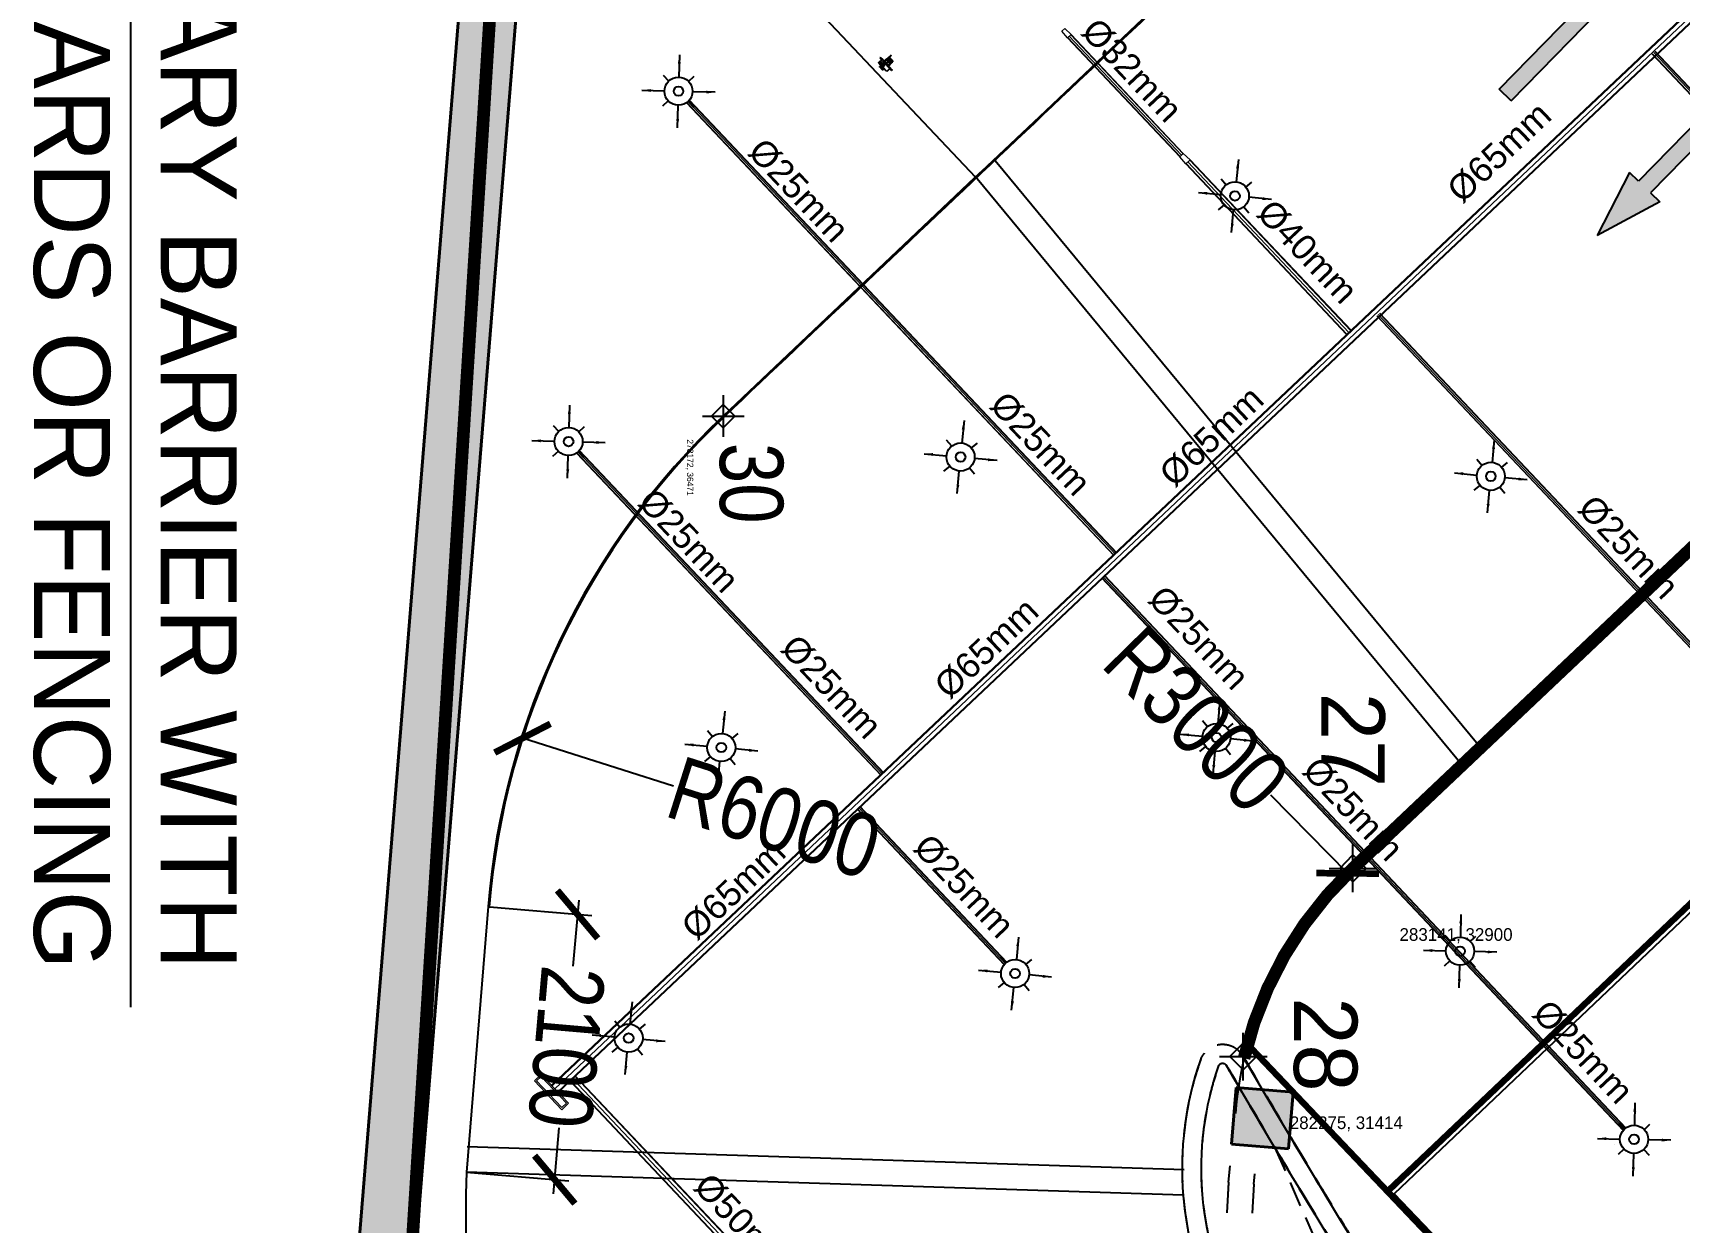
# Model space of a CAD drawing. Header units: inches. Extents: x 257070 to 799932, y -17980 to 269260.
# Drawn here: x 272725 to 285714, y 30108 to 39496 of the extents above; entities that cross this region are included whole.
import ezdxf

# ---------------------------------------------------------------- set-up
doc = ezdxf.new("R2010")
doc.units = ezdxf.units.IN
doc.header["$MEASUREMENT"] = 0
doc.header["$PDMODE"] = 99
doc.header["$PDSIZE"] = 100
doc.linetypes.add('HIDDEN', pattern=[0.375, 0.25, -0.125])
for name, color, linetype in [('0-AES-F-SPRINKLER', 10, 'Continuous'), ("0_AES_DUCT MARKING'", 53, 'Continuous'), ('2 wheeler barrier', 170, 'Continuous'), ('basement1$0$A-_WALLBRWK_E-N-', 5, 'Continuous'), ('basement1_AP$0$A-_ROAD----_E-_-', 2, 'Continuous'), ('D 9$0$DSP_SLAB EXTENT HATCH', 8, 'Continuous'), ('DSP_COLUMN HATCH', 8, 'Continuous'), ('DSP_CUT-OUT', 252, 'Continuous'), ('DSP_MISCELANEOUS', 252, 'Continuous'), ('DSP_R.C.C.', 1, 'Continuous'), ('DSP_SLAB CO-ORDINATES', 160, 'Continuous'), ('DSP_TEXT', 6, 'Continuous'), ('DSP_TREE CO-ORDINATES', 206, 'Continuous'), ('DSP_WALL', 7, 'Continuous'), ('RETAIL', 40, 'Continuous'), ('ROAD', 8, 'Continuous')]:
    doc.layers.add(name, color=color, linetype=linetype)
for name, color, linetype, lineweight in [('0-AES-F-SPRINKLER PIPE', 10, 'Continuous', 15), ('05--TEXT-2', 2, 'Continuous', 20), ('07--DIM-2', 2, 'Continuous', 25), ('E--CONCRETE-4', 4, 'Continuous', 40), ('E--CONCRETE-SHADE', 253, 'Continuous', 20), ('F--BRICKWALL-3', 252, 'Continuous', 30), ('M--TILING-2', 252, 'Continuous', 18)]:
    doc.layers.add(name, color=color, linetype=linetype, lineweight=lineweight)
doc.styles.get("Standard").update_dxf_attribs({"font": 'arial.ttf'})
doc.styles.add('TEXT style 175', font='GOTHIC.TTF')
doc.styles.add('TEXT style 200', font='ARIALN.TTF')
doc.styles.add('TEXT style 75', font='ARIALN.TTF')
doc.dimstyles.new('175', dxfattribs={"dimtxt": 350, "dimasz": 263, "dimexe": 263, "dimexo": 0, "dimgap": 175, "dimtad": 0, "dimdec": 0, "dimrnd": 5, "dimzin": 0, "dimdsep": 46, "dimtxsty": 'TEXT style 175', "dimblk": 'OBLIQUE', "dimcen": 0.09, "dimdle": 263, "dimclrd": 256, "dimclre": 256, "dimclrt": 256, "dimadec": 0, "dimazin": 0, "dimtfac": 1, "dimtdec": 0, "dimtofl": 0, "dimtmove": 1, "dimatfit": 3, "dimldrblk": 'OPEN90', "dimfxl": 1, "dimtolj": 1, "dimtzin": 0, "dimarcsym": 0})
doc.dimstyles.new('75', dxfattribs={"dimscale": 1.5, "dimtxt": 200, "dimasz": 113, "dimexe": 113, "dimexo": 0, "dimgap": 25, "dimtad": 0, "dimdec": 0, "dimrnd": 5, "dimzin": 0, "dimdsep": 46, "dimtxsty": 'TEXT style 75', "dimblk": 'ARCHTICK', "dimcen": 0.09, "dimdle": 113, "dimclrd": 8, "dimclre": 8, "dimclrt": 256, "dimadec": 0, "dimazin": 0, "dimtfac": 1, "dimtdec": 0, "dimtofl": 0, "dimtmove": 1, "dimatfit": 3, "dimldrblk": 'OPEN90', "dimfxl": 0, "dimtolj": 1, "dimtzin": 0, "dimarcsym": 0})
doc.dimstyles.new('ISO-25', dxfattribs={"dimtxt": 2.5, "dimasz": 2.5, "dimexe": 1.25, "dimexo": 0.625, "dimtad": 1, "dimtxsty": 'Standard', "dimcen": 2.5, "dimadec": 0, "dimazin": 0, "dimtfac": 1, "dimtmove": 0, "dimatfit": 3, "dimfxl": 1, "dimarcsym": 0})

# ---------------------------------------------------------------- blocks, each defined once
blk = doc.blocks.new('axa parking')
at = {"layer": 'RETAIL', "color": 8}
blk.add_lwpolyline([(-98837, 1157627), (-96237, 1157627), (-96237, 1162827), (-98837, 1162827)], close=True, dxfattribs=at)
blk = doc.blocks.new('_ArchTick')
at = {"color": 0, "linetype": 'ByBlock', "const_width": 0.15}
blk.add_lwpolyline([(-0.5, -0.5), (0.5, 0.5)], dxfattribs=at)
blk = doc.blocks.new('*D220')
at = {"layer": '07--DIM-2', "color": 251, "lineweight": -2, "ltscale": 1000, "transparency": 16777216}
for p, q in [((282490, 33481), (283099, 32861)), ((285203, 30722), (285203, 30722)), ((285203, 30722), (285203, 30722))]:
    blk.add_line(p, q, dxfattribs=at)
at = {"layer": 'DEFPOINTS', "color": 0, "ltscale": 1000, "transparency": 16777216}
for p in [(283099, 32861, 0), (285203, 30722, 0)]:
    blk.add_point(p, dxfattribs=at)
at = {"layer": '07--DIM-2', "color": 251, "lineweight": -2, "ltscale": 1000, "transparency": 16777216, "xscale": 350, "yscale": 350, "zscale": 350, "rotation": 314.5257146053403}
blk.add_blockref('_ArchTick', (283099, 32861), dxfattribs=at)
at = {"layer": '07--DIM-2', "ltscale": 1000, "transparency": 16777216, "insert": (281906, 34074), "char_height": 500, "attachment_point": 5, "rotation": 314.5257, "style": 'TEXT style 75'}
blk.add_mtext('\\A1;R3000', dxfattribs=at)
blk = doc.blocks.new('_Open90')
at = {"color": 0, "linetype": 'ByBlock', "lineweight": -2}
for p, q in [((-0.5, 0.5), (0, 0)), ((0, 0), (-1, 0)), ((0, 0), (-0.5, -0.5))]:
    blk.add_line(p, q, dxfattribs=at)
blk = doc.blocks.new('*D254')
at = {"layer": '07--DIM-2', "color": 251, "lineweight": -2, "ltscale": 1000, "transparency": 16777216}
blk.add_line((277780, 33549), (276588, 33928), dxfattribs=at)
at = {"layer": 'DEFPOINTS', "color": 0, "ltscale": 1000, "transparency": 16777216}
for p in [(276588, 33928, 0), (282306, 32111, 0)]:
    blk.add_point(p, dxfattribs=at)
at = {"layer": '07--DIM-2', "color": 251, "lineweight": -2, "ltscale": 1000, "transparency": 16777216, "xscale": 350, "yscale": 350, "zscale": 350, "rotation": 162.3680773835049}
blk.add_blockref('_ArchTick', (276588, 33928), dxfattribs=at)
at = {"layer": '07--DIM-2', "ltscale": 1000, "transparency": 16777216, "insert": (278573, 33297), "char_height": 500, "attachment_point": 5, "rotation": 342.3681, "style": 'TEXT style 75'}
blk.add_mtext('\\A1;R6000', dxfattribs=at)
blk = doc.blocks.new('*D257')
at = {"layer": '07--DIM-2', "color": 251, "lineweight": -2, "ltscale": 1000, "transparency": 16777216}
for p, q in [((277031, 32650), (276986, 32127)), ((276326, 32597), (277134, 32527)), ((276832, 30330), (276877, 30852)), ((276146, 30503), (276954, 30433))]:
    blk.add_line(p, q, dxfattribs=at)
at = {"layer": 'DEFPOINTS', "color": 0, "ltscale": 1000, "transparency": 16777216}
for p in [(276326, 32597), (276146, 30503, 0), (276842, 30443)]:
    blk.add_point(p, dxfattribs=at)
at = {"layer": '07--DIM-2', "color": 251, "lineweight": -2, "ltscale": 1000, "transparency": 16777216, "xscale": 350, "yscale": 350, "zscale": 350}
for p, rotation in [((277022, 32537), 85.08650187295001), ((276842, 30443), 265.0865018729501)]:
    blk.add_blockref('_ArchTick', p, dxfattribs=dict(at, rotation=rotation))
at = {"layer": '07--DIM-2', "ltscale": 1000, "transparency": 16777216, "insert": (276932, 31490), "char_height": 500, "attachment_point": 5, "rotation": 265, "style": 'TEXT style 75'}
blk.add_mtext('\\A1;2100', dxfattribs=at)
blk = doc.blocks.new('*U144')
at = {"layer": 'DSP_SLAB CO-ORDINATES', "color": 206}
for p, q in [((0, -188), (0, 188)), ((-188, 0), (188, 0))]:
    blk.add_line(p, q, dxfattribs=at)
at = {"layer": 'DSP_SLAB CO-ORDINATES', "color": 206, "ltscale": 3.5}
blk.add_lwpolyline([(-105, 0), (0, 106), (105, 0), (0, -105), (-105, 0)], dxfattribs=at)
at = {"layer": 'DEFPOINTS', "style": 'TEXT style 175'}
blk.add_attdef('CORDINATE', (367, -572), '', height=100, dxfattribs=at)
at = {"layer": 'DSP_SLAB CO-ORDINATES', "color": 214, "style": 'TEXT style 175'}
blk.add_attdef('NO.', (400, 468), '', height=500, rotation=270, dxfattribs=at)
blk = doc.blocks.new('*U145')
at = {"layer": 'DSP_SLAB CO-ORDINATES', "color": 206}
for p, q in [((0, -188), (0, 188)), ((-188, 0), (188, 0))]:
    blk.add_line(p, q, dxfattribs=at)
at = {"layer": 'DSP_SLAB CO-ORDINATES', "color": 206, "ltscale": 3.5}
blk.add_lwpolyline([(-105, 0), (0, 106), (105, 0), (0, -105), (-105, 0)], dxfattribs=at)
at = {"layer": 'DEFPOINTS', "style": 'TEXT style 175'}
blk.add_attdef('CORDINATE', (367, -572), '', height=100, dxfattribs=at)
at = {"layer": 'DSP_SLAB CO-ORDINATES', "color": 214, "style": 'TEXT style 175'}
blk.add_attdef('NO.', (-249, 1386), '', height=500, rotation=270, dxfattribs=at)
blk = doc.blocks.new('basement1_AP$0$AR-DIR-A')
h = blk.add_hatch()
h.set_pattern_fill('ANSI31', color=8)
h.paths.add_polyline_path([(158, -458), (26, -458), (26, -1800), (-74, -1800), (92, -2335), (258, -1800), (158, -1800)])
at = {"layer": 'DSP_MISCELANEOUS', "color": 8}
for p, q in [((158, -458), (26, -458)), ((26, -458), (26, -1800)), ((158, -458), (158, -1800)), ((26, -1800), (-74, -1800)), ((-74, -1800), (92, -2335)), ((258, -1800), (92, -2335)), ((158, -1800), (258, -1800))]:
    blk.add_line(p, q, dxfattribs=at)
blk = doc.blocks.new('*U455')
at = {"layer": 'DSP_TREE CO-ORDINATES', "color": 162}
for p, q in [((0, -329), (0, 329)), ((-329, 0), (329, 0))]:
    blk.add_line(p, q, dxfattribs=at)
at = {"layer": 'DSP_TREE CO-ORDINATES', "color": 162, "ltscale": 3.5}
blk.add_lwpolyline([(-185, 0), (0, 185), (185, 0), (0, -184), (-185, 0)], dxfattribs=at)
at = {"layer": 'DEFPOINTS', "style": 'TEXT style 175'}
blk.add_attdef('CORDINATE', (367, -572), '', height=100, dxfattribs=at)
at = {"layer": 'DSP_TREE CO-ORDINATES', "color": 164, "style": 'TEXT style 200'}
blk.add_attdef('NO.', (423, -53), '', height=1000, dxfattribs=at)
blk = doc.blocks.new('_Oblique')
at = {"color": 0, "linetype": 'ByBlock', "lineweight": -2}
blk.add_line((-0.5, -0.5), (0.5, 0.5), dxfattribs=at)
blk = doc.blocks.new('A$C3CA070F1')
at = {"layer": '0-AES-F-SPRINKLER'}
h = blk.add_hatch(dxfattribs=at)
h.set_pattern_fill('ANSI31', color=3, scale=0.196883, angle=-34.2335, style=0)
h.set_pattern_definition([(100.766483, (49937.1607, 174049.7081), (1.474466316, 0.280375668), [])])
edge = h.paths.add_edge_path()
edge.add_line((-1, 85), (-1, 84))
edge.add_line((-1, 84), (-6, 84))
edge.add_ellipse((-7, 82), major_axis=(-1.42, -0.27), ratio=1, start_angle=257, end_angle=315)
edge.add_line((-8, 83), (-15, 72))
edge.add_ellipse((-12, 70), major_axis=(-4.25, -0.81), ratio=1, start_angle=-45, end_angle=45)
edge.add_line((-14, 66), (14, 47))
edge.add_line((14, 47), (13, 46))
edge.add_line((13, 46), (-15, 65))
edge.add_ellipse((-12, 70), major_axis=(-5.52, -1.05), ratio=1, start_angle=-45, end_angle=45, ccw=False)
edge.add_line((-16, 73), (-9, 84))
edge.add_ellipse((-7, 82), major_axis=(-2.69, -0.51), ratio=1, start_angle=257, end_angle=315, ccw=False)
edge.add_line((-6, 85), (-1, 85))
h = blk.add_hatch(dxfattribs=at)
h.set_pattern_fill('ANSI31', color=3, scale=0.196883, angle=-124.2335, style=0)
h.set_pattern_definition([(190.766483, (49937.1607, 174049.7081), (-0.280375668, 1.474466316), [])])
edge = h.paths.add_edge_path()
edge.add_line((-1, 54), (7, 48))
edge.add_line((7, 48), (8, 49))
edge.add_line((8, 49), (0, 55))
edge.add_ellipse((-2, 52), major_axis=(-0.69, 3.63), ratio=1, start_angle=315, end_angle=405)
edge.add_line((-6, 54), (-14, 41))
edge.add_ellipse((-11, 39), major_axis=(-0.69, 3.63), ratio=1, start_angle=45, end_angle=135)
edge.add_line((-13, 36), (-9, 33))
edge.add_ellipse((-10, 32), major_axis=(-0.27, 1.42), ratio=1, start_angle=225, end_angle=315, ccw=False)
edge.add_line((-9, 31), (-10, 30))
edge.add_line((-10, 30), (-8, 29))
edge.add_line((-8, 29), (-7, 30))
edge.add_ellipse((-10, 32), major_axis=(-3.3, -0.63), ratio=1, start_angle=135, end_angle=225)
edge.add_line((-8, 35), (-12, 38))
edge.add_ellipse((-11, 39), major_axis=(-1.75, -0.33), ratio=1, start_angle=-45, end_angle=45, ccw=False)
edge.add_line((-13, 40), (-4, 53))
edge.add_ellipse((-2, 52), major_axis=(-1.75, -0.33), ratio=1, start_angle=225, end_angle=315, ccw=False)
at = {"layer": '0-AES-F-SPRINKLER', "color": 3}
for p, q in [((-98, 39), (-97, 43)), ((-98, 38), (-98, 39)), ((-98, 39), (-98, 39)), ((-98, 39), (-98, 39)), ((-98, 37), (-98, 38)), ((-98, 38), (-98, 38)), ((-98, 38), (-98, 38)), ((-98, 38), (-98, 38)), ((-98, 38), (-98, 38)), ((-98, 38), (-98, 38)), ((-98, 38), (-98, 38)), ((-98, 38), (-98, 38)), ((-98, 38), (-98, 38)), ((-98, 38), (-98, 38)), ((-96, 37), (-98, 37)), ((-98, 37), (-98, 37)), ((-98, 37), (-98, 37)), ((-98, 37), (-98, 37)), ((-98, 37), (-98, 37)), ((-98, 37), (-98, 37)), ((-98, 37), (-98, 37)), ((-98, 37), (-98, 37)), ((-98, 37), (-98, 37)), ((-98, 37), (-98, 37)), ((-98, 37), (-98, 37)), ((-98, 37), (-98, 37)), ((-98, 37), (-98, 37)), ((-98, 37), (-98, 37)), ((-98, 37), (-98, 37)), ((-98, 37), (-98, 37)), ((-98, 37), (-98, 37)), ((-97, 37), (-98, 37)), ((-98, 37), (-98, 37)), ((-98, 37), (-98, 37)), ((-98, 37), (-98, 37)), ((-98, 37), (-98, 37)), ((-98, 37), (-98, 37)), ((-98, 37), (-98, 37)), ((-98, 37), (-98, 37)), ((-98, 37), (-98, 37)), ((-98, 37), (-98, 37)), ((-98, 37), (-98, 37)), ((-98, 37), (-98, 37)), ((-98, 37), (-98, 37)), ((-98, 37), (-98, 37)), ((-97, 45), (-79, 71)), ((-96, 40), (-97, 40)), ((-97, 40), (-97, 40)), ((-97, 40), (-97, 40)), ((-97, 40), (-97, 39)), ((-97, 39), (-97, 39)), ((-97, 39), (-97, 39)), ((-97, 39), (-97, 39)), ((-97, 39), (-97, 39)), ((-97, 39), (-97, 39)), ((-97, 39), (-97, 39)), ((-97, 39), (-97, 39)), ((-97, 39), (-97, 38)), ((-97, 38), (-97, 38)), ((-97, 38), (-97, 38)), ((-97, 38), (-97, 38)), ((-97, 38), (-97, 38)), ((-97, 38), (-97, 38)), ((-97, 38), (-97, 38)), ((-97, 38), (-97, 38)), ((-97, 38), (-97, 38)), ((-97, 38), (-97, 38)), ((-97, 38), (-97, 38)), ((-97, 38), (-97, 37)), ((-97, 37), (-97, 37)), ((-97, 37), (-97, 37)), ((-97, 37), (-97, 37)), ((-95, 46), (-96, 42)), ((-96, 42), (-96, 42)), ((-96, 42), (-96, 41)), ((-96, 41), (-96, 41)), ((-96, 41), (-96, 41)), ((-96, 41), (-96, 41)), ((-96, 41), (-96, 41)), ((-96, 41), (-96, 41)), ((-96, 41), (-96, 41)), ((-96, 41), (-96, 41)), ((-96, 41), (-96, 41)), ((-96, 41), (-96, 40)), ((-96, 40), (-96, 40)), ((-96, 40), (-96, 40)), ((-96, 40), (-96, 40)), ((-96, 40), (-96, 40)), ((-95, 37), (-96, 37)), ((-96, 37), (-96, 37)), ((-96, 37), (-96, 37)), ((-96, 37), (-96, 37)), ((-96, 37), (-96, 37)), ((-94, 38), (-95, 38)), ((-95, 38), (-95, 38)), ((-95, 38), (-95, 38)), ((-95, 38), (-95, 38)), ((-95, 38), (-95, 38)), ((-95, 38), (-95, 38)), ((-95, 38), (-95, 38)), ((-95, 38), (-95, 38)), ((-95, 38), (-95, 38)), ((-95, 38), (-95, 37)), ((-95, 37), (-95, 37)), ((-95, 37), (-95, 37)), ((-95, 37), (-95, 37)), ((-95, 37), (-95, 37)), ((-95, 37), (-95, 37)), ((-95, 37), (-95, 37)), ((-95, 37), (-95, 37)), ((-95, 37), (-95, 37)), ((-95, 37), (-95, 37)), ((-95, 37), (-95, 37)), ((-95, 37), (-95, 37)), ((-95, 37), (-95, 37)), ((-95, 37), (-95, 37)), ((-95, 37), (-95, 37)), ((-95, 37), (-95, 37)), ((-95, 37), (-95, 37)), ((-94, 88), (-93, 90)), ((-72, 73), (-94, 88)), ((-94, 43), (-94, 48)), ((-93, 43), (-94, 43)), ((-94, 43), (-94, 43)), ((-94, 43), (-94, 43)), ((-94, 43), (-94, 43)), ((-94, 43), (-94, 43)), ((-94, 43), (-94, 41)), ((-94, 43), (-94, 43)), ((-94, 43), (-94, 43)), ((-94, 43), (-94, 43)), ((-94, 43), (-94, 43)), ((-94, 43), (-94, 43)), ((-94, 43), (-94, 43)), ((-94, 43), (-94, 43)), ((-94, 43), (-94, 43)), ((-94, 43), (-94, 43)), ((-94, 43), (-94, 43)), ((-94, 43), (-94, 43)), ((-94, 41), (-94, 41)), ((-94, 41), (-94, 41)), ((-94, 41), (-94, 41)), ((-94, 41), (-94, 41)), ((-94, 41), (-94, 41)), ((-94, 41), (-94, 41)), ((-94, 41), (-94, 41)), ((-94, 41), (-94, 40)), ((-94, 40), (-94, 40)), ((-94, 40), (-94, 40)), ((-94, 40), (-94, 40)), ((-94, 40), (-94, 40)), ((-94, 40), (-94, 40)), ((-94, 40), (-94, 40)), ((-94, 40), (-94, 40)), ((-94, 40), (-94, 39)), ((-94, 39), (-94, 39)), ((-94, 39), (-94, 39)), ((-94, 39), (-94, 39)), ((-94, 39), (-94, 39)), ((-94, 39), (-94, 39)), ((-94, 39), (-94, 39)), ((-94, 39), (-94, 39)), ((-94, 39), (-94, 38)), ((-93, 90), (-59, 67)), ((-93, 47), (-93, 49)), ((-91, 47), (-93, 43)), ((-93, 46), (-93, 47)), ((-92, 46), (-93, 46)), ((-93, 46), (-93, 46)), ((-93, 46), (-93, 46)), ((-93, 46), (-93, 46)), ((-93, 46), (-93, 46)), ((-93, 46), (-93, 46)), ((-93, 46), (-93, 46)), ((-93, 46), (-93, 46)), ((-93, 46), (-93, 46)), ((-93, 46), (-93, 46)), ((-93, 46), (-93, 46)), ((-93, 46), (-93, 46)), ((-93, 46), (-93, 46)), ((-93, 46), (-93, 46)), ((-93, 46), (-93, 46)), ((-93, 46), (-93, 46)), ((-93, 46), (-93, 46)), ((-93, 46), (-93, 46)), ((-93, 46), (-93, 46)), ((-93, 46), (-93, 46)), ((-91, 42), (-93, 43)), ((-93, 43), (-93, 43)), ((-93, 43), (-93, 43)), ((-93, 43), (-93, 43)), ((-93, 43), (-93, 43)), ((-93, 43), (-93, 43)), ((-93, 43), (-93, 43)), ((-93, 43), (-93, 43)), ((-93, 43), (-93, 43)), ((-93, 43), (-93, 43)), ((-93, 43), (-93, 43)), ((-93, 43), (-93, 43)), ((-93, 43), (-93, 43)), ((-93, 43), (-93, 43)), ((-93, 43), (-93, 43)), ((-93, 43), (-93, 43)), ((-93, 43), (-93, 43)), ((-93, 43), (-93, 43)), ((-93, 43), (-93, 43)), ((-93, 43), (-93, 43)), ((-93, 43), (-93, 43)), ((-93, 43), (-93, 43)), ((-93, 43), (-93, 43)), ((-85, 66), (-92, 55)), ((-90, 50), (-92, 46)), ((-92, 46), (-92, 46)), ((-92, 46), (-92, 46)), ((-92, 46), (-92, 46)), ((-92, 46), (-92, 46)), ((-92, 46), (-92, 46)), ((-90, 47), (-91, 47)), ((-90, 43), (-91, 42)), ((-91, 42), (-91, 42)), ((-91, 42), (-91, 42)), ((-91, 42), (-91, 42)), ((-91, 42), (-91, 42)), ((-91, 42), (-91, 42)), ((-91, 42), (-91, 42)), ((-91, 42), (-91, 42)), ((-91, 42), (-91, 42)), ((-91, 42), (-91, 42)), ((-91, 42), (-91, 42)), ((-91, 42), (-91, 42)), ((-91, 42), (-91, 42)), ((-91, 42), (-91, 42)), ((-91, 42), (-91, 42)), ((-91, 42), (-91, 42)), ((-88, 57), (-90, 49)), ((-89, 54), (-90, 51)), ((-90, 50), (-90, 50)), ((-88, 47), (-90, 43)), ((-90, 47), (-88, 47)), ((-90, 43), (-90, 43)), ((-90, 43), (-90, 43)), ((-90, 43), (-90, 43)), ((-89, 55), (-89, 55)), ((-88, 46), (-88, 47)), ((-87, 59), (-87, 59)), ((-87, 59), (-87, 59)), ((-86, 57), (-87, 49)), ((-87, 49), (-83, 28)), ((-85, 58), (-85, 58)), ((-77, 43), (-85, 49)), ((-83, 28), (-60, 9)), ((-77, 70), (-82, 63)), ((-80, 66), (-82, 67)), ((-45, 31), (-81, -23)), ((-78, 63), (-80, 65)), ((-79, 71), (-77, 70)), ((-71, 26), (-79, 31)), ((-57, 13), (-79, 28)), ((-70, 64), (-78, 63)), ((-78, -29), (-40, 27)), ((-69, 55), (-75, 59)), ((-66, 54), (-74, 42)), ((-74, 42), (-71, 26)), ((-73, 44), (-71, 43)), ((-69, 47), (-72, 43)), ((-71, 43), (-70, 43)), ((-71, 26), (-55, 15)), ((-70, 43), (-66, 49)), ((-66, 50), (-68, 52)), ((-61, 65), (-67, 69)), ((-62, 66), (-67, 65)), ((-50, 57), (-66, 54)), ((-66, 49), (-66, 50)), ((-47, 28), (-63, 40)), ((-59, 67), (-61, 65)), ((-57, 67), (-60, 66)), ((-60, 44), (-42, 32)), ((-50, 57), (-58, 62)), ((-19, 46), (-57, 67)), ((-17, 37), (-55, 63)), ((-29, 42), (-50, 57)), ((-13, 9), (-45, 31)), ((-36, 42), (-44, 30)), ((-43, 33), (-35, 46)), ((-39, -30), (-13, 9)), ((-37, 25), (-28, 38)), ((-35, 41), (-36, 42)), ((-32, 32), (-35, 39)), ((-30, 52), (-16, 73)), ((-29, 20), (-17, 37)), ((-28, 38), (-26, 40)), ((-21, 32), (-28, 37)), ((-23, 16), (-12, 33)), ((-1, 26), (-23, -9)), ((-22, 15), (-12, 31)), ((-9, 32), (-21, 14)), ((2, 24), (-20, -11)), ((-20, -8), (-1, 22)), ((-17, 37), (-19, 46)), ((-19, 13), (-10, 29)), ((-7, 30), (-18, 12)), ((-17, 37), (-17, 37)), ((4, 22), (-17, -13)), ((-17, -10), (1, 20)), ((-16, 73), (-9, 84)), ((-16, 11), (-7, 27)), ((-8, 83), (-15, 72)), ((13, 46), (-15, 65)), ((-4, 28), (-15, 10)), ((-1, 84), (-14, 66)), ((-14, 66), (14, 47)), ((-6, 54), (-14, 41)), ((-12, 33), (-14, 33)), ((-14, -15), (7, 20)), ((-14, -12), (4, 18)), ((-13, 40), (-4, 53)), ((-13, 36), (-9, 33)), ((-13, 9), (-4, 24)), ((-2, 34), (-12, 41)), ((-8, 35), (-12, 38)), ((-12, 31), (-12, 33)), ((-9, 32), (-12, 31)), ((7, 16), (-11, -13)), ((-10, 29), (-9, 32)), ((-9, 31), (-10, 30)), ((-7, 30), (-10, 29)), ((-10, 30), (-8, 29)), ((9, 17), (-10, -14)), ((-9, -13), (9, 13)), ((-8, 29), (-7, 30)), ((8, 49), (-7, 27)), ((-7, 27), (-7, 30)), ((-4, 28), (-7, 27)), ((-6, 85), (-1, 85)), ((-1, 84), (-6, 84)), ((5, 44), (-5, 51)), ((-4, 24), (-4, 28)), ((-1, 26), (-4, 24)), ((-1, 85), (-1, 84)), ((-1, 54), (7, 48)), ((13, 46), (-1, 25)), ((-1, 22), (-1, 26)), ((2, 24), (-1, 22)), ((8, 49), (0, 55)), ((1, 20), (2, 24)), ((4, 22), (1, 20)), ((4, 18), (4, 22)), ((7, 20), (4, 18)), ((7, 48), (8, 49)), ((7, 16), (7, 20)), ((9, 17), (7, 16)), ((9, 15), (9, 17)), ((14, 47), (13, 46)), ((-82, -25), (-80, -30)), ((-80, -30), (-78, -29)), ((-66, -11), (-39, -30)), ((-23, -7), (-23, -9)), ((-23, -9), (-20, -8)), ((-20, -8), (-20, -11)), ((-20, -11), (-17, -10)), ((-17, -10), (-17, -13)), ((-17, -13), (-14, -12)), ((-14, -12), (-14, -15)), ((-14, -15), (-11, -13)), ((-11, -13), (-11, -14)), ((-11, -14), (-11, -14))]:
    blk.add_line(p, q, dxfattribs=at)
for centre, major_axis, start_param, end_param in [((-95, 43), (-0.41, 2.13), 0.784914, 1.034983), ((-95, 43), (-2.74, -0.52), -0.560204, -0.324923), ((-93, 46), (-0.51, 2.68), 0.787914, 1.247507), ((-93, 48), (-1.75, -0.33), -0.775969, -0.160442), ((-91, 54), (-0.29, 1.52), 0.785398, 2.356194), ((-92, 49), (-0.33, 1.74), 0.791774, 1.412986), ((-89, 55), (-0.103, 0.54), 0.916881, 1.969618), ((-93, 51), (-3.09, -0.59), 2.526084, 2.789089), ((-95, 50), (-5.72, -1.09), 2.374727, 2.798549), ((-91, 55), (-0.33, 1.74), 4.197625, 4.773282), ((-84, 57), (-3.79, -0.72), -0.784768, -0.363877), ((-93, 50), (-5.72, -1.09), 2.377207, 2.798549), ((-80, 54), (-1.57, 8.26), 0.010205, 0.785398), ((-84, 56), (-0.35, 1.85), 0.785501, 1.132999), ((-83, 65), (-1.52, -0.29), 3.926991, 5.497787), ((-80, 54), (-5.9, -1.12), 4.155645, 5.497787), ((-80, 54), (-8.26, -1.57), 4.155621, 4.722594), ((-75, 68), (-8.26, -1.57), 1.014052, 3.151797), ((-75, 63), (-2.79, -0.53), -0.113999, 0.093951), ((-75, 68), (-1.12, 5.9), 2.584882, 5.497787), ((-75, 46), (-0.53, 2.79), 2.356194, 3.926991), ((-75, 68), (-1.57, 8.26), 4.722594, 5.497787), ((-70, 53), (-2.79, -0.53), 2.356194, 3.926991), ((-65, 44), (-3.72, -0.71), -0.403281, 1.321745), ((-65, 44), (-0.71, 3.72), 4.96144, 6.686466), ((-65, 37), (-0.56, 2.96), 5.497794, 6.034125), ((-59, 47), (-2.96, -0.56), 0.24906, 0.785391), ((-60, 60), (-2.83, -0.54), 3.926991, 4.712389), ((-33, 40), (-0.45, 2.36), 0.803442, 1.867502), ((-30, 39), (-2.79, -0.53), 2.356194, 3.926991), ((-24, 39), (-0.53, 2.79), 5.497787, 7.068583), ((-12, 70), (-5.52, -1.05), -0.785398, 0.785398), ((-15, 35), (-0.54, 2.83), 0.785398, 3.403392), ((-12, 70), (-4.25, -0.81), -0.785398, 0.785398), ((-11, 39), (-0.69, 3.63), 0.785398, 2.356194), ((-11, 39), (-1.75, -0.33), -0.785398, 0.785398), ((-7, 82), (-2.69, -0.51), 4.485496, 5.497787), ((-10, 32), (-0.27, 1.42), 3.926991, 5.497787), ((-7, 82), (-1.42, -0.27), 4.485496, 5.497787), ((-10, 32), (-3.3, -0.63), 2.356194, 3.926991), ((-2, 52), (-0.69, 3.63), 5.497787, 7.068583), ((-2, 52), (-1.75, -0.33), 3.926991, 5.497787), ((6, 14), (-0.54, 2.83), 3.926991, 4.712389), ((-79, -24), (-0.51, 2.69), 0.785398, 1.797689), ((-11, -11), (-2.83, -0.54), 1.570796, 2.356194)]:
    blk.add_ellipse(centre, major_axis=major_axis, ratio=1, start_param=start_param, end_param=end_param, dxfattribs=at)
at = {"layer": '0-AES-F-SPRINKLER', "color": 3, "extrusion": (0, 0, -1)}
for centre, major_axis, start_param, end_param in [((-86, 47), (-0.53, 2.79), -0.113999, 0.785398), ((-77, 34), (-0.54, 2.83), 3.926991, 4.712389)]:
    blk.add_ellipse(centre, major_axis=major_axis, ratio=1, start_param=start_param, end_param=end_param, dxfattribs=at)
blk = doc.blocks.new('*U603')
at = {"layer": '0-AES-F-SPRINKLER'}
for p, q in [((171672, 56809), (171672, 56871)), ((171562, 56699), (171500, 56699)), ((171783, 56699), (171845, 56699)), ((171672, 56588), (171672, 56526))]:
    blk.add_line(p, q, dxfattribs=at)
for radius in [111, 37.8]:
    blk.add_circle((171672, 56699), radius, dxfattribs=at)
at = {"layer": '0-AES-F-SPRINKLER PIPE'}
for points, override in [([(171468, 56903), (171594, 56777)], {"dimasz": 70, "dimtad": 0, "dimfxl": 13, "dimarcsym": 1}), ([(171877, 56903), (171751, 56777)], {"dimasz": 70, "dimtad": 0, "dimfxl": 13, "dimarcsym": 1}), ([(171468, 56494), (171594, 56620)], {"dimasz": 70, "dimtad": 0, "dimfxl": 13, "dimarcsym": 1}), ([(171877, 56494), (171751, 56620)], {"dimasz": 70, "dimgap": 0.625, "dimtad": 0, "dimfxl": 13, "dimarcsym": 1})]:
    blk.add_leader(points, dimstyle='ISO-25', override=override, dxfattribs=at)

msp = doc.modelspace()

# ---------------------------------------------------------------- hatches: boundary and pattern name
at = {"layer": 'DSP_COLUMN HATCH', "ltscale": 3.5}
h = msp.add_hatch(color=8, dxfattribs=at)
h.paths.add_polyline_path([(365722.2, -53.8), (366489.1, 28236.6), (398382.7, 27372), (398078, 16131.2), (422688.6, 15464), (424374.5, 77657.1), (363312.5, 79312.4, -0.217857), (379658.1, 140443.8, 0.0248652), (381874.1, 143466.9, 0.0677243), (386435.5, 152972.3, 0.0584537), (387935.8, 160119.4, -0.0351298), (388382, 166730.6, -0.0975994), (389786, 170013.7, -0.0225225), (391669.6, 172621.5, 0.2538416), (393169.6, 181983.6, 0.1875484), (370106.1, 207237.2), (370663.7, 210916.7), (290410.6, 215642.7), (285983.7, 161207.5), (285186.3, 161272.3), (282579.6, 129219.4), (284719.3, 124703.3), (284181.7, 118092.8), (281340.4, 113981.8), (280116.2, 98928.1), (280913.6, 98863.3), (273089.7, 2658.2)])
h.paths.add_polyline_path([(281398.6, 99275.3), (280601.2, 99340.2), (281779.2, 113825.1), (284620.4, 117936.2), (285177.6, 124787), (283037.9, 129303.1), (285598.3, 160787.3), (286395.7, 160722.5), (290823.4, 215167.6), (370144.9, 210496.5), (369611.7, 206978.6, -0.189327), (392747.4, 181827.8, -0.2535576), (391315, 172898.6, 0.0224715), (389411.9, 170263.9, 0.0979176), (387938.4, 166808.2, 0.0351034), (387485.7, 160139.2, -0.0583058), (386008, 153113, -0.0677412), (381498.4, 143714.5, -0.0248531), (379309.9, 140729, 0.218943), (362922.8, 78922.8), (423963.9, 77268.1), (422299.6, 15874.7), (398488.7, 16520.2), (398793.4, 27761), (366100.1, 28647.3), (365334.5, 407.7), (273576.7, 3094.1)], flags=16)
at = {"layer": 'E--CONCRETE-SHADE', "ltscale": 3.5}
h = msp.add_hatch(color=8, dxfattribs=at)
h.dxf.hatch_style = 1
h.paths.add_polyline_path([(282668.2, 31134.5), (282219.7, 31171.1), (282183.1, 30722.6), (282631.6, 30686)])

# ---------------------------------------------------------------- linework, layer by layer
at = {"layer": '0-AES-F-SPRINKLER', "color": 7, "const_width": 100}
msp.add_lwpolyline([(321947.7, 64154.5), (320194.8, 69380), (306624.2, 64255), (277183.8, 53136.7), (275607, 28195.2), (286480.9, 13609.8), (286969.4, 13130.9), (314703.6, 41422), (322260.6, 34233.9), (333044, 30733.9), (338666.9, 32692.4), (340694.2, 37298.5), (338918.2, 41957.2), (336792.7, 47939.3), (330607.7, 67045.1)], close=True, dxfattribs=at)
at = {"layer": '0-AES-F-SPRINKLER PIPE', "ltscale": 1000, "elevation": 0}
for points in [[(294161.1, 46310.6), (291378.1, 44947.3), (276817.5, 31187.7)], [(294163.7, 46305.2), (291381.5, 44942.3), (276821.6, 31183.4)], [(294178, 46276), (291400.2, 44915.3), (276843.9, 31159.7)], [(294192.3, 46246.8), (291419, 44888.3), (276866.2, 31136.1)], [(294195, 46241.5), (291422.4, 44883.3), (276870.3, 31131.7)], [(280888.2, 39457), (281774, 38517.9)], [(280890.4, 39459.1), (281776.2, 38520)], [(280902, 39470), (281787.8, 38530.9)], [(280913.7, 39481), (281799.4, 38541.9)], [(280915.8, 39483.1), (281801.6, 38544)], [(285502.5, 39329.5), (289618.2, 34966.1)], [(285504.7, 39331.6), (289620.1, 34968.4)], [(285513.8, 39340.2), (289628.8, 34977.5)], [(285522.9, 39348.8), (289638.3, 34985.6)], [(285525.1, 39350.8), (289640.8, 34987.4)], [(277882.3, 38944.7), (281254.8, 35369.3)], [(277884.8, 38946.5), (281257, 35371.3)], [(277894.4, 38954.6), (281266.1, 35379.9)], [(277903, 38963.7), (281275.2, 35388.5)], [(277904.9, 38966), (281277.4, 35390.5)], [(281820.6, 38461.2), (283090.1, 37115.3)], [(281823.5, 38463.9), (283093, 37118)], [(281838.1, 38477.6), (283107.5, 37131.8)], [(281852.6, 38491.4), (283122.1, 37145.5)], [(281855.5, 38494.1), (283125, 37148.2)], [(283349.6, 37280.7), (287465.1, 32917.5)], [(283351.8, 37282.7), (287467.5, 32919.3)], [(283329.3, 37261.4), (287445, 32898)], [(283331.5, 37263.5), (287446.9, 32900.3)], [(283340.5, 37272.1), (287455.5, 32909.4)], [(277015, 36178.8), (279416.9, 33632.4)], [(277017.5, 36180.6), (279419.1, 33634.5)], [(277027.1, 36188.7), (279428.1, 33643.1)], [(277035.7, 36197.8), (279437.2, 33651.7)], [(277037.6, 36200.1), (279439.4, 33653.7)], [(281167.3, 35204), (285282.3, 30841.3)], [(281176.4, 35212.6), (285291.8, 30849.4)], [(281178.6, 35214.6), (285294.3, 30851.2)], [(281156, 35193.4), (285271.7, 30829.9)], [(281158.2, 35195.4), (285273.7, 30832.2)], [(279246.8, 33389.2), (280407.9, 32158.2)], [(279249, 33391.2), (280410.3, 32160)], [(279226.5, 33369.9), (280387.8, 32138.7)], [(279228.6, 33372), (280389.7, 32141.1)], [(279237.7, 33380.6), (280398.3, 32150.2)]]:
    msp.add_lwpolyline(points, dxfattribs=at)
for points in [[(280915.8, 39483.1), (280888.2, 39457), (280843.8, 39509.2), (280866.3, 39530.5)], [(281855.5, 38494.1), (281820.6, 38461.2), (281774, 38517.9), (281801.6, 38544)], [(276736.1, 31274), (276682.5, 31223.5), (276898.2, 30994.9), (276951.7, 31045.4)], [(276735.6, 31257.3), (276699.2, 31223), (276898.7, 31011.6), (276935, 31045.9)]]:
    msp.add_lwpolyline(points, close=True, dxfattribs=at)
at = {"layer": '0-AES-F-SPRINKLER PIPE', "ltscale": 1000}
for points in [[(276963, 31219.3), (280022.8, 27975.2)], [(276966.6, 31222.7), (280026.5, 27978.6)], [(276984.8, 31239.9), (280044.6, 27995.8)], [(277002.9, 31257), (280062.8, 28012.9)], [(277006.6, 31260.5), (280066.5, 28016.4)]]:
    msp.add_lwpolyline(points, dxfattribs=at)
at = {"layer": "0_AES_DUCT MARKING'", "color": 8, "ltscale": 1000, "elevation": 0}
msp.add_lwpolyline([(281389.3, 99297.6), (274941.2, 20008.6), (280396.3, 19564.9), (286413.2, 25079.3), (295692.3, 14615.6), (297780.5, 12742.3), (297949.6, 12508.1), (297974.2, 12109.7), (297846.5, 11869.2), (297654.3, 11719.2), (297379.7, 11653.5), (300148.3, 9444.4), (300571.7, 9274.9), (304364.5, 8384.1), (306343.2, 8412.1), (309589.9, 8924.2), (312819.3, 10488.6), (313140.6, 10525.7), (316046.1, 5002.6), (315532.3, 4569.2), (312639.9, 3467.5), (312596.2, 1973.8), (365328.4, 544.3), (366999.2, 78784.4)], dxfattribs=at)
at = {"layer": '2 wheeler barrier', "color": 8, "const_width": 100, "elevation": 0}
msp.add_lwpolyline([(283140.5, 32900.9), (290852.6, 40201.3)], dxfattribs=at)
at = {"layer": '2 wheeler barrier', "color": 8, "ltscale": 1000, "elevation": 0}
for points in [[(284177.9, 33815.4), (280315.9, 38486)], [(284023.8, 33687.9), (280161.8, 38358.6)], [(281807.3, 30519.5), (276152, 30702.5)], [(281800.8, 30319.6), (276145.6, 30502.6)]]:
    msp.add_lwpolyline(points, dxfattribs=at)
at = {"layer": '2 wheeler barrier', "color": 8, "lineweight": 35, "ltscale": 1000, "const_width": 50, "elevation": 0}
for points in [[(289099.9, 38516.7), (290477.1, 37066.4), (283412.9, 30349.7)], [(304364.5, 8384.1), (290463.5, 22934.3), (282308.5, 31511.2)]]:
    msp.add_lwpolyline(points, dxfattribs=at)
at = {"layer": '2 wheeler barrier', "color": 8, "const_width": 100, "elevation": 0}
msp.add_lwpolyline([(283140.5, 32900.9, 0.147219), (282280.6, 31400.7, 0.147219)], format="xyb", dxfattribs=at)
at = {"layer": 'basement1$0$A-_WALLBRWK_E-N-', "color": 8}
for p, q in [((282158.3, 30422.8, 0), (282171.7, 30552.4, 0)), ((282158.3, 30422.8, 0), (282145.3, 30181.6, 0)), ((282158.2, 30420.7, 0), (282145.3, 30181.6, 0)), ((282357.8, 30407.2, 0), (282345.5, 30179.5, 0)), ((282357.8, 30407.2, 0), (282345.5, 30179.5, 0)), ((282357.8, 30407.2, 0), (282366.2, 30489.2, 0))]:
    msp.add_line(p, q, dxfattribs=at)
at = {"layer": 'basement1_AP$0$A-_ROAD----_E-_-', "color": 8}
msp.add_arc((2568077.1, -2378168.8, 0), 3327785, 133.2495877, 133.4812409, dxfattribs=at)
at = {"layer": 'DSP_CUT-OUT', "color": 8, "ltscale": 3.5, "elevation": 0}
for points in [[(295594.3, 14502, -0.0734582), (282141.7, 31344.5, -0.0734582)], [(295692.3, 14615.6, -0.0734582), (282267.2, 31423.8, -0.0734582)]]:
    msp.add_lwpolyline(points, format="xyb", dxfattribs=at)
at = {"layer": 'DSP_CUT-OUT', "color": 8, "ltscale": 3.5}
for radius in [2601.4, 2451.4]:
    msp.add_arc((284393.5, 30532.1, 0), radius, 160.66971, 208.9379, dxfattribs=at)
at = {"layer": 'DSP_MISCELANEOUS', "color": 8, "linetype": 'HIDDEN', "ltscale": 800}
msp.add_line((282524.5, 30694.8, 0), (284688.4, 25747.1, 0), dxfattribs=at)
at = {"layer": 'DSP_R.C.C.', "color": 8, "ltscale": 3.5, "extrusion": (0.087156, -6.62411e-12, 0.996195)}
msp.add_line((282219.7, 31171.1, 0), (282183.1, 30722.6, 0), dxfattribs=at)
at = {"layer": 'DSP_TEXT', "color": 8, "elevation": 0}
msp.add_lwpolyline([(293666.2, 40065.7), (292494.3, 39294.8), (290513.2, 37031.8), (283465.9, 30331.1), (304386.1, 8433.9), (306343.2, 8412.1), (285951.5, 29756), (288916, 32588.3), (311007.7, 9465), (312819.3, 10488.6), (313140.6, 10525.7), (315904, 13196.6), (314637.8, 13913.2), (312958.3, 12308.6), (312838.3, 12434.3), (311410.4, 11070.1), (289928.3, 33555.4), (291374.4, 34937), (291227.1, 35091.1), (291999.4, 35828.9), (291584.7, 37009.8), (293057.2, 37526.8), (293720.1, 37472.9), (294987, 38683.3)], close=True, dxfattribs=at)
at = {"layer": 'DSP_WALL', "color": 8, "linetype": 'HIDDEN', "ltscale": 1000}
for centre, radius, start, end in [((282111.4, 31320.7, 0), 188.5, 26.70983, 152.91173), ((284393.5, 30532.1, 0), 2601.4, 160.35754, 209.01374), ((284393.5, 30532.1, 0), 2451.4, 160.66971, 209.01374), ((282111.4, 31320.7, 0), 38.5, 37.98686, 143.65151)]:
    msp.add_arc(centre, radius, start, end, dxfattribs=at)
at = {"layer": 'E--CONCRETE-4', "color": 8, "ltscale": 10}
for p, q in [((282219.7, 31171.1, 0), (282183.1, 30722.6, 0)), ((282668.2, 31134.5, 0), (282219.7, 31171.1, 0)), ((282631.6, 30686, 0), (282668.2, 31134.5, 0)), ((282183.1, 30722.6, 0), (282631.6, 30686, 0))]:
    msp.add_line(p, q, dxfattribs=at)
at = {"layer": 'E--CONCRETE-4', "color": 8, "ltscale": 100, "elevation": 0}
for points in [[(282570.4, 129241.7), (284710, 124725.6), (284172.5, 118115.1), (281331.2, 114004.1), (280107, 98950.4), (280904.3, 98885.6), (273080.5, 2680.5), (365712.9, -31.5)], [(283028.7, 129325.4), (285168.3, 124809.3), (284611.2, 117958.5), (281769.9, 113847.4), (280592, 99362.5), (281389.3, 99297.6), (273567.5, 3116.4), (365325.3, 430.1), (366090.8, 28669.6), (398784.2, 27783.3), (398479.5, 16542.5), (422290.4, 15897), (423954.6, 77290.4), (362913.6, 78945.1)]]:
    msp.add_lwpolyline(points, dxfattribs=at)
at = {"layer": 'F--BRICKWALL-3', "color": 8, "ltscale": 0.1}
msp.add_line((276145.6, 30502.6, 0), (276145.6, 30502.6, 0), dxfattribs=at)
at = {"layer": 'F--BRICKWALL-3', "color": 8, "linetype": 'HIDDEN', "ltscale": 1000, "elevation": 0}
for points in [[(285407.3, 26232.3, -0.0205922), (282138.5, 31349.9, -0.0205922)], [(282244.1, 31169.2, -0.0006881), (282141.7, 31344.4, -0.0006881)], [(285530.3, 26318.2, -0.0205922), (282268.2, 31425.4, -0.0205922)]]:
    msp.add_lwpolyline(points, format="xyb", dxfattribs=at)
at = {"layer": 'F--BRICKWALL-3', "color": 8, "ltscale": 3.5, "elevation": 0}
msp.add_lwpolyline([(282278.2, 31408.2, -0.000046), (282271.4, 31419.9)], format="xyb", dxfattribs=at)
at = {"layer": 'ROAD', "color": 8}
msp.add_line((283140.5, 32900.9, 0), (290852.6, 40201.3, 0), dxfattribs=at)
at = {"layer": 'ROAD', "color": 8, "elevation": 0}
msp.add_lwpolyline([(278171.6, 36471, 0.1849753), (276316.3, 32600.1), (276145.6, 30502.6, 0.1512872), (277574.7, 25202, 0.0116172), (279588.7, 22159.3)], format="xyb", dxfattribs=at)
at = {"layer": 'ROAD', "color": 8}
for centre, radius, start, end in [((2568153, -2378108.8, 0), 3327785, 133.3767608, 133.4828236), ((282305.9, 32110.8, 0), 6000, 133.43419, 175.3536), ((285202.9, 30722.2, 0), 3000, 133.42928, 175.3523)]:
    msp.add_arc(centre, radius, start, end, dxfattribs=at)

# ---------------------------------------------------------------- block references
at = {"layer": '0-AES-F-SPRINKLER', "color": 7}
for p, rotation in [((118698.8, 124867.2, 0), 313.3798441851045), ((129116.6, 134380, 0), 309.5864122270814), ((117831.5, 122101.3, 0), 313.3798441851045), ((126951.7, 132318.2, 0), 309.5864122270814), ((131135.9, 132166.1, 0), 309.5864122270814), ((128971.1, 130104.4, 0), 309.5864122270814), ((125064.1, 130024.9, 0), 309.5864122270814), ((124567.2, 117522.4, 0), 313.5797686672391), ((127382.1, 128240.7, 0), 309.5864122270814), ((124332.6, 127730.9, 0), 309.5864122270814), ((125940.3, 116036.9, 0), 313.5797686672391)]:
    msp.add_blockref('*U603', p, dxfattribs=dict(at, rotation=rotation))
at = {"layer": '0-AES-F-SPRINKLER', "ltscale": 1000, "xscale": -1, "rotation": 9.039248932332653}
msp.add_blockref('A$C3CA070F1', (279418.2, 39215.7, 0), dxfattribs=at)
at = {"layer": 'DSP_MISCELANEOUS', "color": 8, "xscale": -1, "rotation": 135.7587920846874}
msp.add_blockref('basement1_AP$0$AR-DIR-A', (283956.5, 38741.3, 0), dxfattribs=at)
at = {"layer": 'DSP_MISCELANEOUS', "color": 8, "rotation": 315.7587920846858}
msp.add_blockref('basement1_AP$0$AR-DIR-A', (286631.5, 39632.4, 0), dxfattribs=at)
at = {"layer": 'DSP_SLAB CO-ORDINATES', "color": 8, "ltscale": 3.5}
for name, p, values in [('*U145', (283140.5, 32900.2, 0), {'NO.': '27', 'CORDINATE': '283141, 32900'}), ('*U144', (282274.8, 31414.1, 0), {'NO.': '28', 'CORDINATE': '282275, 31414'})]:
    msp.add_blockref(name, p, dxfattribs=at).add_auto_attribs(values)
at = {"layer": 'DSP_TREE CO-ORDINATES', "color": 8, "ltscale": 1000, "xscale": 0.5, "yscale": 0.5, "zscale": 0.5, "rotation": 270}
msp.add_blockref('*U455', (278171.6, 36471, 0), dxfattribs=at).add_auto_attribs({'NO.': '30', 'CORDINATE': '278172, 36471'})
at = {"layer": 'M--TILING-2', "color": 8, "rotation": 223.3790365967912}
msp.add_blockref('axa parking', (-588440.2, 817433.5, 0), dxfattribs=at)

# ---------------------------------------------------------------- texts
at = {"layer": '0-AES-F-SPRINKLER PIPE', "color": 7, "linetype": 'Continuous', "lineweight": -3, "ltscale": 0.9, "char_height": 200, "width": 685.774, "attachment_point": 2}
for s, insert, rotation in [('%%C32mm', (281471.5, 39272, 0), 313.32635), ('%%C65mm', (284223.9, 38628.8, 0), 43.32635), ('%%C25mm', (278841.8, 38323.5, 0), 313.32635), ('%%C40mm', (282856, 37839.5, 0), 313.32635), ('%%C25mm', (280749.6, 36323.4, 0), 313.32635), ('%%C65mm', (281953.9, 36386, 0), 43.32635), ('%%C25mm', (277974.4, 35557.6, 0), 313.32635), ('%%C25mm', (285389.9, 35507.2, 0), 313.32635), ('%%C25mm', (281998.4, 34791.7, 0), 313.32635), ('%%C65mm', (280178.7, 34713.6, 0), 43.32635), ('%%C25mm', (279100.6, 34404.5, 0), 313.32635), ('%%C25mm', (283216.7, 33439.1, 0), 313.32635), ('%%C25mm', (280146.8, 32830.9, 0), 313.32635), ('%%C65mm', (278182.6, 32808.6, 0), 43.32635), ('%%C25mm', (285030.8, 31522.1, 0), 313.32635), ('%%C50mm', (278414.1, 30153.2), 313.32635)]:
    msp.add_mtext(s, dxfattribs=dict(at, insert=insert, rotation=rotation))
at = {"layer": '05--TEXT-2', "color": 8, "insert": (274333.3, 32100.1, 0), "char_height": 600, "width": 13158.861, "attachment_point": 3, "rotation": 270, "style": 'TEXT style 175'}
msp.add_mtext('TEMPORARY BARRIER WITH PLASTIC BOLLARDS OR FENCING', dxfattribs=at)

# ---------------------------------------------------------------- dimensions: what is measured, and where the dimension line sits
at = {"layer": '07--DIM-2', "color": 8, "ltscale": 1000}
for center, mpoint, picture, middle in [((285202.9, 30722.2, 0), (283099.2, 32861, 0), '*D220', (281905.9, 34074.3)), ((282305.9, 32110.8, 0), (276587.7, 33928.2, 0), '*D254', (278573.1, 33297.2))]:
    dim = msp.add_radius_dim(center=center, mpoint=mpoint, dimstyle='75', override={"dimscale": 1, "dimtxt": 500, "dimasz": 350, "dimclrd": 251, "dimclre": 251}, dxfattribs=at)
    dim.commit()
    dim.dimension.update_dxf_attribs({"geometry": picture, "text_midpoint": middle, "dimtype": 164})
dim = msp.add_aligned_dim(p1=(276325.6, 32596.8), p2=(276145.6, 30502.6, 0), distance=698.5, dimstyle='75', override={"dimscale": 1, "dimtxt": 500, "dimasz": 350, "dimclrd": 251, "dimclre": 251}, dxfattribs=at)
dim.commit()
dim.dimension.update_dxf_attribs({"geometry": '*D257', "text_midpoint": (276931.5, 31489.9), "text_rotation": 265})

# ---------------------------------------------------------------- leaders
at = {"layer": 'D 9$0$DSP_SLAB EXTENT HATCH', "color": 8, "ltscale": 1000}
msp.add_leader([(282473.3, 51620), (273495.7, 45040.9), (273495.7, 31804)], dimstyle='175', override={"dimasz": 500}, dxfattribs=at)

doc.saveas('drawing.dxf')
